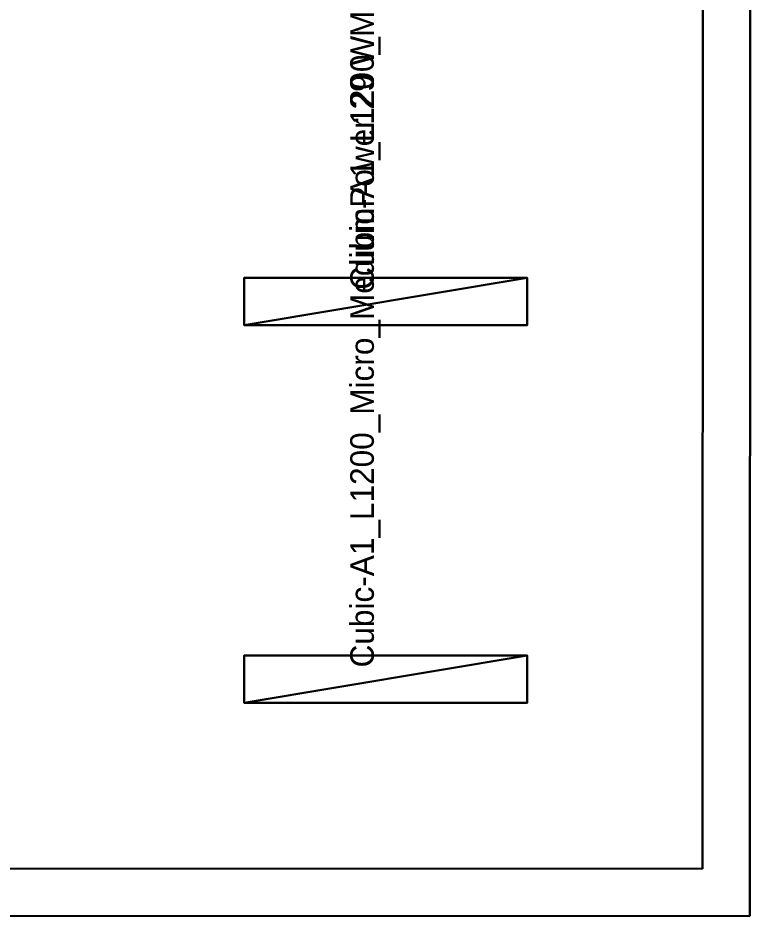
# Model space of a CAD drawing. Extents: x -15.3 to 44, y -4.2 to 20.6.
# Drawn here: x 32.059 to 35.161, y 3.982 to 7.787 of the extents above; entities that cross this region are included whole.
import ezdxf
from ezdxf.enums import TextEntityAlignment as Align

# ---------------------------------------------------------------- set-up
doc = ezdxf.new("R2010")
doc.units = 0
doc.header["$MEASUREMENT"] = 0
for name, color, linetype in [('rexp_Leuchten', 7, 'Continuous'), ('rexp_Leuchten_3d', 7, 'Continuous'), ('rexp_Leuchten_Besch', 7, 'Continuous'), ('rexp_Raum_Besch', 7, 'Continuous'), ('rexp_Raumelemente', 7, 'Continuous')]:
    doc.layers.add(name, color=color, linetype=linetype)
doc.layers.get('rexp_Leuchten').off()

# ---------------------------------------------------------------- blocks, each defined once
blk = doc.blocks.new('rexp_room_100')
at = {"layer": 'rexp_Raumelemente', "color": 251, "true_color": 0x646464}
for p, q in [((49.938, 12.985), (49.937, 8.063)), ((49.937, 8.063, 2.83), (49.938, 12.985, 2.83)), ((49.937, 8.063), (49.938, 12.985)), ((49.938, 12.985, 2.83), (49.937, 8.063, 2.83)), ((50.138, 12.7849, 3.03), (50.137, 7.863, 3.03)), ((50.138, 12.7849), (50.137, 7.863)), ((50.137, 7.863, 3.03), (50.138, 12.7849, 3.03)), ((49.937, 8.063), (41.194, 8.065)), ((41.194, 8.065, 2.83), (49.937, 8.063, 2.83)), ((41.194, 8.065), (49.937, 8.063)), ((49.937, 8.063, 2.83), (41.194, 8.065, 2.83)), ((49.937, 8.063), (49.937, 8.063, 2.83)), ((49.937, 8.063, 2.83), (49.937, 8.063)), ((50.137, 7.863, 3.03), (40.994, 7.865, 3.03)), ((50.137, 7.863), (40.994, 7.865)), ((40.994, 7.865, 3.03), (50.137, 7.863, 3.03)), ((50.137, 7.863, 3.03), (50.137, 7.863)), ((50.137, 7.863), (50.137, 7.863, 3.03))]:
    blk.add_line(p, q, dxfattribs=at)
at = {"layer": 'rexp_Raum_Besch', "flags": 10}
for tag, rotation, p in [('L_257_9_0', 0, (45.5615, 22.811)), ('L_257_8_0', 270, (50.2285, 21.9402)), ('L_257_7_0', 0.0001, (51.011, 21.67)), ('L_257_6_0', 89.959, (52.391, 17.1768)), ('L_257_10_0', 90, (40.894, 15.288)), ('L_257_5_0', 359.9733, (51.0129, 12.6845)), ('L_257_4_0', 270, (50.2375, 10.5239)), ('L_257_3_0', 359.9869, (45.5654, 7.764))]:
    blk.add_attdef(tag, text='', height=0.1, rotation=rotation, dxfattribs=at).set_placement(p, align=Align.MIDDLE_CENTER)
at = {"layer": 'rexp_Raum_Besch', "flags": 8}
blk.add_attdef('Label', (-0.3, -0.3), '', height=0.1, dxfattribs=at)
blk = doc.blocks.new('rexp_lib_69')
at = {"layer": 'rexp_Leuchten_Besch', "flags": 8}
blk.add_attdef('Label', (0.05, 0.05), '', height=0.1, dxfattribs=at)

msp = doc.modelspace()

# ---------------------------------------------------------------- block references
at = {"layer": 'rexp_Leuchten'}
ref = msp.add_blockref('rexp_lib_69', (33.617, 6.5853, 2.83), dxfattribs=dict(at, rotation=89.99999999999999))
ref.add_attrib('Label', 'Cubic-A1_L1200_Micro_MediumPower 29 W', (33.567, 6.6353, 2.83), dxfattribs={"layer": 'rexp_Leuchten_Besch', "height": 0.1, "rotation": 90})
ref = msp.add_blockref('rexp_lib_69', (33.617, 4.9853, 2.83), dxfattribs=dict(at, rotation=89.99999999999999))
ref.add_attrib('Label', 'Cubic-A1_L1200_Micro_MediumPower 29 W', (33.567, 5.0353, 2.83), dxfattribs={"layer": 'rexp_Leuchten_Besch', "height": 0.1, "rotation": 90})
at = {"layer": 'rexp_Raumelemente'}
msp.add_blockref('rexp_room_100', (-14.977, -3.8807), dxfattribs=at)

# ---------------------------------------------------------------- meshes
at = {"layer": 'rexp_Leuchten_3d', "color": 9, "true_color": 0xcacaca}
mesh = msp.add_polyface(dxfattribs=at)
corners = [(34.217, 6.6853, 2.775), (34.217, 6.4853, 2.775), (33.017, 6.4853, 2.775), (33.017, 6.6853, 2.775), (34.217, 6.6853, 2.83), (33.017, 6.6853, 2.83), (33.017, 6.4853, 2.83), (34.217, 6.4853, 2.83)]
mesh.append_faces([[corners[k] for k in face] for face in [(0, 2, 3, 0)]], dxfattribs={"vtx0": -1, "vtx3": -1, "color": 9})
mesh.append_faces([[corners[k] for k in face] for face in [(0, 1, 2, 0)]], dxfattribs={"vtx2": -1, "vtx3": -1, "color": 9})
at = {"layer": 'rexp_Leuchten_3d', "color": 253, "true_color": 0xa8a8a8}
mesh = msp.add_polyface(dxfattribs=at)
corners = [(34.217, 6.6853, 2.775), (34.217, 6.4853, 2.775), (33.017, 6.4853, 2.775), (33.017, 6.6853, 2.775), (34.217, 6.6853, 2.83), (33.017, 6.6853, 2.83), (33.017, 6.4853, 2.83), (34.217, 6.4853, 2.83)]
mesh.append_faces([[corners[k] for k in face] for face in [(0, 5, 4, 0), (3, 6, 5, 3), (2, 7, 6, 2), (1, 4, 7, 1)]], dxfattribs={"vtx0": -1, "vtx3": -1, "color": 253})
mesh.append_faces([[corners[k] for k in face] for face in [(7, 4, 6, 7)]], dxfattribs={"vtx1": -1, "vtx3": -1, "color": 253})
mesh.append_faces([[corners[k] for k in face] for face in [(4, 5, 6, 4), (0, 3, 5, 0), (3, 2, 6, 3), (2, 1, 7, 2), (1, 0, 4, 1)]], dxfattribs={"vtx2": -1, "vtx3": -1, "color": 253})
at = {"layer": 'rexp_Leuchten_3d', "color": 9, "true_color": 0xcacaca}
mesh = msp.add_polyface(dxfattribs=at)
corners = [(34.217, 5.0853, 2.775), (34.217, 4.8853, 2.775), (33.017, 4.8853, 2.775), (33.017, 5.0853, 2.775), (34.217, 5.0853, 2.83), (33.017, 5.0853, 2.83), (33.017, 4.8853, 2.83), (34.217, 4.8853, 2.83)]
mesh.append_faces([[corners[k] for k in face] for face in [(0, 2, 3, 0)]], dxfattribs={"vtx0": -1, "vtx3": -1, "color": 9})
mesh.append_faces([[corners[k] for k in face] for face in [(0, 1, 2, 0)]], dxfattribs={"vtx2": -1, "vtx3": -1, "color": 9})
at = {"layer": 'rexp_Leuchten_3d', "color": 253, "true_color": 0xa8a8a8}
mesh = msp.add_polyface(dxfattribs=at)
corners = [(34.217, 5.0853, 2.775), (34.217, 4.8853, 2.775), (33.017, 4.8853, 2.775), (33.017, 5.0853, 2.775), (34.217, 5.0853, 2.83), (33.017, 5.0853, 2.83), (33.017, 4.8853, 2.83), (34.217, 4.8853, 2.83)]
mesh.append_faces([[corners[k] for k in face] for face in [(0, 5, 4, 0), (3, 6, 5, 3), (2, 7, 6, 2), (1, 4, 7, 1)]], dxfattribs={"vtx0": -1, "vtx3": -1, "color": 253})
mesh.append_faces([[corners[k] for k in face] for face in [(7, 4, 6, 7)]], dxfattribs={"vtx1": -1, "vtx3": -1, "color": 253})
mesh.append_faces([[corners[k] for k in face] for face in [(4, 5, 6, 4), (0, 3, 5, 0), (3, 2, 6, 3), (2, 1, 7, 2), (1, 0, 4, 1)]], dxfattribs={"vtx2": -1, "vtx3": -1, "color": 253})

doc.saveas('drawing.dxf')
